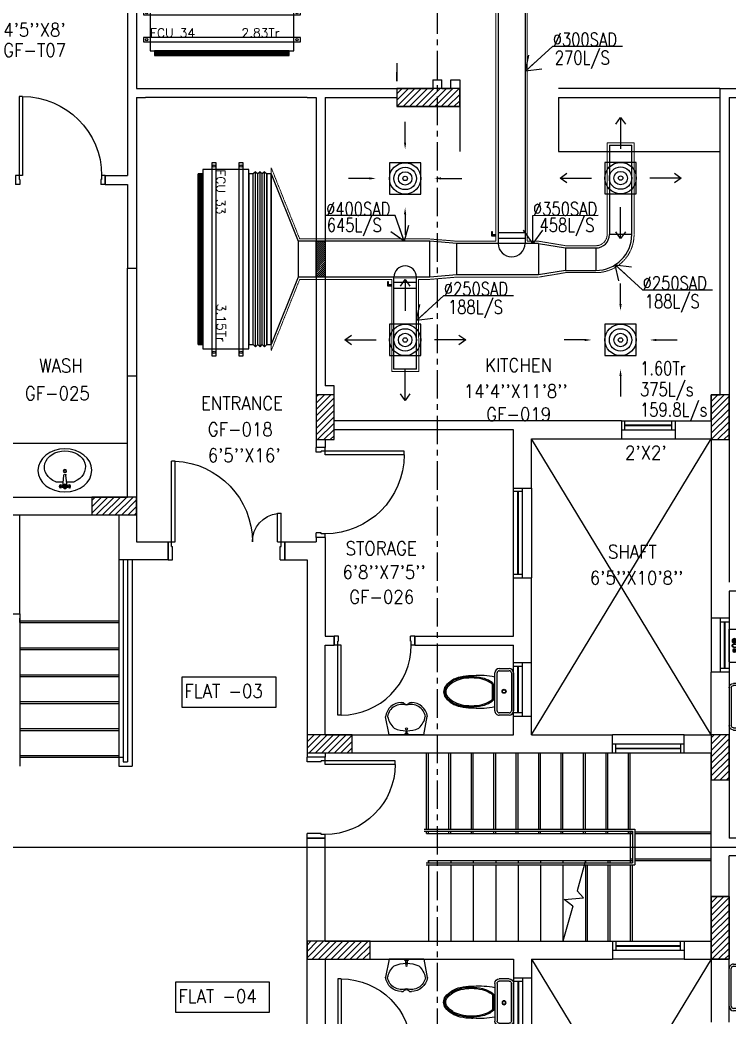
# Model space of a CAD drawing. Header units: millimetres. Extents: x -1288794 to 2153086, y -2701644 to -1428868.
# Drawn here: x 981209 to 989109, y -1493463 to -1482353 of the extents above; entities that cross this region are included whole.
import ezdxf

# ---------------------------------------------------------------- set-up
doc = ezdxf.new("R2010")
doc.units = ezdxf.units.MM
doc.header["$LTSCALE"] = 100
for name, pattern in [('CENTER', [50.8, 31.75, -6.35, 6.35, -6.35]), ('DASHED2', [9.525, 6.35, -3.175]), ('HIDDEN', [9.525, 6.35, -3.175])]:
    doc.linetypes.add(name, pattern=pattern)
for name, color, linetype in [('A-ANNO-TEXT', 8, 'Continuous'), ('A-DOOR', 4, 'Continuous'), ('A-FLOR-OVHD', 4, 'DASHED2'), ('A-FLOR-PFIX', 8, 'Continuous'), ('A-FLOR-SPCL', 8, 'Continuous'), ('A-FLOR-STRS', 8, 'Continuous'), ('A-GLAZ', 5, 'Continuous'), ('A-GRID', 253, 'CENTER'), ('A-WALL-FULL', 8, 'Continuous'), ('AC- VD', 5, 'Continuous'), ('AC-FD', 1, 'Continuous'), ('AC-HLTEXT', 100, 'Continuous'), ('AC-SAD', 3, 'Continuous'), ('AC-SAD TEXT', 3, 'Continuous'), ('FCU-AC', 160, 'Continuous'), ('L1-E014-C22-VAC (08-08-2010)$0$ETA-AC-DAMPER', 4, 'Continuous'), ('RCD RIGHT', 1, 'Continuous'), ('S-COL- HACT.', 9, 'Continuous'), ('S-COL.', 8, 'Continuous'), ('SCD  RIGHT', 3, 'Continuous')]:
    doc.layers.add(name, color=color, linetype=linetype)
doc.layers.add('INSULATION', color=1, linetype='Continuous', lineweight=5)
doc.styles.add('ROMAND', font='romand')
doc.styles.add('ROMANS', font='romans.shx', dxfattribs={"width": 0.8})
doc.styles.add('SIMPLEX', font='simplex.shx', dxfattribs={"width": 0.8})
doc.dimstyles.new('100 of DIM2', dxfattribs={"dimscale": 0, "dimtxt": 200, "dimasz": 150, "dimexe": 75, "dimexo": 200, "dimgap": 75, "dimtad": 1, "dimdec": 0, "dimrnd": 5, "dimzin": 0, "dimdsep": 46, "dimtxsty": 'ROMANS', "dimblk": 'ARCHTICK', "dimcen": 100, "dimclrd": 94, "dimclre": 94, "dimclrt": 2, "dimadec": 0, "dimazin": 0, "dimtfac": 1, "dimtdec": 0, "dimtofl": 0, "dimtmove": 2, "dimatfit": 3, "dimldrblk": 'OPEN90', "dimfxl": 75, "dimtolj": 1, "dimtzin": 0, "dimarcsym": 0})
pattern_1 = [(45, (2089964.023, -1109556.65), (-35.355339, 35.355339), [])]

# ---------------------------------------------------------------- blocks, each defined once
blk = doc.blocks.new('D-100-R1')
for p, q in [((-80, 980), (-80, 100)), ((-80, 980), (-40, 980)), ((-40, 980), (-40, 55)), ((-1000, 100), (-1000, 0)), ((-1000, 100), (-960, 100)), ((-960, 100), (-960, 55)), ((-960, 55), (-950, 55)), ((-950, 55), (-950, 0)), ((-80, 100), (0, 100)), ((-50, 55), (-50, 0)), ((-50, 55), (-40, 55)), ((-50, 0), (0, 0)), ((0, 100), (0, 0)), ((-1000, 0), (-950, 0))]:
    blk.add_line(p, q)
at = {"linetype": 'Continuous'}
blk.add_arc((-80, 100), 880, 90, 180, dxfattribs=at)
blk = doc.blocks.new('W-80')
for p, q in [((800, 100), (0, 100)), ((800, 0), (0, 0)), ((40, 0), (40, 100)), ((760, 100), (760, 0))]:
    blk.add_line(p, q)
at = {"linetype": 'Continuous'}
for p, q in [((760, 53), (40, 53)), ((760, 47), (40, 47))]:
    blk.add_line(p, q, dxfattribs=at)
blk = doc.blocks.new('BIDET-1')
for p, q in [((175, 0), (-175, 0)), ((-185, -10), (-185, -649)), ((-39, -59), (-69, -59)), ((-54, -44), (-54, -74)), ((-15, -54), (-15, -174)), ((15, -54), (15, -174)), ((39, -59), (69, -59)), ((54, -44), (54, -74)), ((185, -10), (185, -649)), ((-150, -155), (-150, -649)), ((-15, -125), (-120, -125)), ((120, -125), (15, -125)), ((150, -155), (150, -649)), ((12, -250), (-12, -250)), ((-9, -259), (9, -241)), ((-9, -241), (9, -259)), ((0, -238), (0, -262))]:
    blk.add_line(p, q)
for centre, radius in [((-54, -59), 25), ((-54, -59), 20), ((-54, -59), 15.2), ((-54, -59), 10.2), ((54, -59), 20), ((54, -59), 15.2), ((54, -59), 10.2), ((0, -250), 17.5), ((0, -250), 12.5), ((0, -457), 12.5), ((0, -457), 10)]:
    blk.add_circle(centre, radius)
for centre, radius, start, end in [((-175, -10), 10, 90, 180), ((175, -10), 10, 0, 90), ((0, -54), 20, 318.5904, 221.4096), ((0, -54), 15, 0, 180), ((-120, -155), 30, 90, 180), ((0, -174), 15, 180, 0), ((120, -155), 30, 0, 90), ((-140, -649), 45, 180, 265.2062), ((-140, -649), 10, 180, 265.2062), ((0, 1020), 1685, 265.2062, 274.7938), ((140, -649), 10, 274.7938, 0), ((140, -649), 45, 274.7938, 0), ((0, 1020), 1720, 265.2062, 274.7938)]:
    blk.add_arc(centre, radius, start, end)
blk = doc.blocks.new('WC-1')
for p, q in [((-210, 0), (210, 0)), ((-260, -160), (-260, -50)), ((-235, -160), (-235, -50)), ((-210, -25), (210, -25)), ((235, -50), (235, -160)), ((260, -50), (260, -160)), ((210, -185), (-210, -185)), ((210, -210), (-210, -210)), ((91, -223), (-91, -223)), ((86, -235), (-86, -235))]:
    blk.add_line(p, q)
for radius in [22.1, 17.1]:
    blk.add_circle((-6, -107), radius)
for centre, radius, start, end in [((-210, -50), 50, 90, 180), ((-210, -50), 25, 90, 180), ((210, -50), 50, 360, 90), ((210, -50), 25, 360, 90), ((-210, -160), 50, 180, 270), ((-210, -160), 25, 180, 270), ((722, -383), 904, 168.9529, 184.0632), ((210, -160), 25, 270, 360), ((210, -160), 50, 270, 360), ((178, -428), 341, 149.8586, 166.4766), ((178, -428), 328, 149.8586, 166.4766), ((69, -365), 214, 138.4152, 149.8586), ((69, -365), 201, 139.9943, 149.8586), ((-69, -365), 201, 30.1414, 40.0057), ((-69, -365), 214, 30.1414, 41.5848), ((-178, -428), 328, 13.5234, 30.1414), ((-178, -428), 341, 13.5234, 30.1414), ((352, -470), 520, 166.4766, 180), ((352, -470), 507, 166.4766, 180), ((-352, -470), 507, 360, 13.5234), ((-352, -470), 520, 360, 13.5234), ((352, -470), 532, 177.5541, 180), ((352, -470), 532, 180, 193.5234), ((352, -470), 520, 180, 193.5234), ((352, -470), 507, 180, 193.5234), ((-352, -470), 507, 346.4766, 360), ((-352, -470), 520, 346.4766, 360), ((-352, -470), 532, 346.4766, 360), ((-352, -470), 532, 360, 2.4459), ((178, -512), 353, 193.5234, 210.1414), ((178, -512), 341, 193.5234, 210.1414), ((178, -512), 328, 193.5234, 210.1414), ((-178, -512), 328, 329.8586, 346.4766), ((-178, -512), 341, 329.8586, 346.4766), ((-178, -512), 353, 329.8586, 346.4766), ((69, -575), 226, 210.1414, 234.4972), ((69, -575), 214, 210.1414, 234.4972), ((69, -575), 201, 210.1414, 234.4972), ((0, -672), 108, 234.4972, 270), ((0, -672), 95.9, 234.4972, 270), ((0, -672), 83.4, 234.4972, 270), ((0, -672), 83.4, 270, 305.5028), ((0, -672), 95.9, 270, 305.5028), ((0, -672), 108, 270, 305.5028), ((-69, -575), 201, 305.5028, 329.8586), ((-69, -575), 214, 305.5028, 329.8586), ((-69, -575), 226, 305.5028, 329.8586)]:
    blk.add_arc(centre, radius, start, end)
at = {"linetype": 'Continuous', "ltscale": 50}
blk.add_arc((-722, -383), 904, 355.9368, 11.0471, dxfattribs=at)
blk = doc.blocks.new('W-60')
for p, q in [((600, 100), (0, 100)), ((600, 0), (0, 0)), ((40, 0), (40, 100)), ((560, 100), (560, 0))]:
    blk.add_line(p, q)
at = {"linetype": 'Continuous'}
for p, q in [((560, 53), (40, 53)), ((560, 47), (40, 47))]:
    blk.add_line(p, q, dxfattribs=at)
blk = doc.blocks.new('D-130-R')
for p, q in [((1220, 200), (1220, 1100)), ((1220, 1100), (1260, 1100)), ((1260, 200), (1260, 1100)), ((80, 520), (40, 520)), ((40, 200), (40, 520)), ((80, 200), (80, 520)), ((0, 0), (0, 200)), ((80, 200), (0, 200)), ((40, 150), (40, 200)), ((50, 150), (40, 150)), ((50, 0), (50, 150)), ((1300, 200), (1220, 200)), ((1260, 150), (1250, 150)), ((1250, 0), (1250, 150)), ((1260, 150), (1260, 200)), ((1300, 0), (1300, 200)), ((50, 0), (0, 0)), ((1300, 0), (1250, 0))]:
    blk.add_line(p, q)
for centre, radius, start, end in [((1260, 200), 900, 92.5473, 180), ((40, 200), 320, 0, 82.8192)]:
    blk.add_arc(centre, radius, start, end)
blk = doc.blocks.new('LAV-4')
for p, q in [((-266, 0), (-322, -283)), ((-266, 0), (268, 0)), ((268, 0), (324, -280)), ((-48, -500), (-75, -500)), ((75, -500), (50, -500))]:
    blk.add_line(p, q)
for points in [[(-25, 0), (-25, -18), (25, -18), (25, 0)], [(-9, -20), (-9, -57), (8, -57), (8, -20)]]:
    blk.add_lwpolyline(points, close=True)
blk.add_circle((0, -91), 15.4)
for centre, radius, start, end in [((74, -366), 375, 135.3333, 167.1432), ((0, -539), 477, 66.1261, 113.874), ((-74, -366), 375, 12.5199, 44.6667), ((-75, -250), 250, 187.6784, 270), ((-75, -250), 220, 188.5814, 289.9523), ((75, -250), 220, 250.0878, 350.8515), ((75, -250), 250, 270, 353.0121), ((1, -527), 55.9, 28.7827, 151.2173), ((50, -499), 0, 238.1883, 0)]:
    blk.add_arc(centre, radius, start, end)
blk = doc.blocks.new('D-90-R1')
for p, q in [((-80, 880), (-40, 880)), ((-80, 880), (-80, 100)), ((-40, 880), (-40, 55)), ((-900, 100), (-860, 100)), ((-900, 100), (-900, 0)), ((-860, 100), (-860, 55)), ((-860, 55), (-850, 55)), ((-850, 55), (-850, 0)), ((-80, 100), (0, 100)), ((-50, 55), (-40, 55)), ((-50, 55), (-50, 0)), ((-50, 0), (0, 0)), ((0, 100), (0, 0)), ((-900, 0), (-850, 0))]:
    blk.add_line(p, q)
at = {"linetype": 'Continuous'}
blk.add_arc((-80, 100), 780, 90, 180, dxfattribs=at)
blk = doc.blocks.new('W-100')
for p, q in [((1000, 100), (0, 100)), ((1000, 0), (0, 0)), ((40, 0), (40, 100)), ((960, 100), (960, 0))]:
    blk.add_line(p, q)
at = {"linetype": 'Continuous'}
for p, q in [((960, 53), (40, 53)), ((960, 47), (40, 47))]:
    blk.add_line(p, q, dxfattribs=at)
blk = doc.blocks.new('D-90-R')
for p, q in [((-80, 980), (-40, 980)), ((-80, 980), (-80, 200)), ((-40, 980), (-40, 155)), ((-900, 200), (-860, 200)), ((-900, 200), (-900, 0)), ((-860, 200), (-860, 155)), ((-860, 155), (-850, 155)), ((-850, 155), (-850, 0)), ((-80, 200), (0, 200)), ((-50, 155), (-40, 155)), ((-50, 155), (-50, 0)), ((0, 200), (0, 0)), ((-50, 0), (0, 0)), ((-900, 0), (-850, 0))]:
    blk.add_line(p, q)
at = {"linetype": 'Continuous'}
blk.add_arc((-80, 200), 780, 90, 180, dxfattribs=at)
blk = doc.blocks.new('LAV-2')
for p, q in [((-21, 393), (-55, 399)), ((-21, 369), (-55, 363)), ((-24, 385), (-49, 381)), ((-24, 377), (-49, 381)), ((-25, 381), (-13, 258)), ((-19, 381), (17, 381)), ((-1, 363), (-1, 399)), ((23, 381), (11, 257)), ((53, 399), (20, 393)), ((53, 363), (20, 369)), ((47, 381), (23, 385)), ((47, 381), (23, 376)), ((-102, 330), (-23, 330)), ((21, 329), (101, 329))]:
    blk.add_line(p, q)
for centre, radius in [((-1, 381), 24), ((-1, 381), 18), ((-1, 209), 18), ((-1, 209), 13.2)]:
    blk.add_circle(centre, radius)
blk.add_arc((-1, 257), 12, 179.8053, 359.8053)
for centre, major_axis, ratio in [((-1, 202), (-300, 1), 0.8), ((53, 381), (0.1, 18), 0.333333)]:
    blk.add_ellipse(centre, major_axis=major_axis, ratio=ratio)
at = {"extrusion": (0, 0, -1)}
blk.add_ellipse((-55, 381), major_axis=(0.1, 18), ratio=0.333333, dxfattribs=at)
blk.add_ellipse((-1, 166), major_axis=(-228, 1), ratio=0.8, start_param=5.174, end_param=10.533963)
for points, knots in [([(-55, 365), (-55, 366), (-55, 366), (-55, 366), (-55, 366), (-56, 367), (-56, 368), (-57, 370), (-57, 371), (-58, 374), (-58, 375), (-58, 379), (-58, 381), (-58, 386), (-58, 388), (-57, 392), (-57, 393), (-56, 394), (-56, 395), (-55, 396), (-55, 396), (-55, 396), (-55, 397), (-55, 397)], [3.378318, 3.378318, 3.378318, 3.378318, 3.519844, 3.519844, 3.66137, 3.66137, 3.925951, 3.925951, 4.190531, 4.190531, 4.455112, 4.455112, 4.86737, 4.86737, 5.279628, 5.279628, 5.565785, 5.565785, 5.785568, 5.785568, 5.957, 5.957, 6.04646, 6.04646, 6.04646, 6.04646]), ([(-55, 397), (-55, 397), (-54, 396), (-54, 396), (-54, 396), (-53, 395), (-53, 394), (-52, 392), (-52, 391), (-52, 388), (-51, 387), (-51, 383), (-51, 381), (-51, 376), (-52, 374), (-52, 370), (-53, 369), (-53, 368), (-54, 367), (-54, 366), (-54, 366), (-55, 366), (-55, 365), (-55, 365)], [0.236726, 0.236726, 0.236726, 0.236726, 0.378252, 0.378252, 0.519778, 0.519778, 0.784358, 0.784358, 1.048939, 1.048939, 1.313519, 1.313519, 1.725777, 1.725777, 2.138035, 2.138035, 2.424192, 2.424192, 2.643976, 2.643976, 2.815407, 2.815407, 2.904867, 2.904867, 2.904867, 2.904867]), ([(53, 396), (53, 396), (53, 396), (53, 396), (53, 395), (52, 394), (52, 394), (51, 392), (51, 390), (50, 388), (50, 386), (50, 383), (50, 380), (50, 376), (50, 373), (51, 370), (51, 369), (52, 367), (52, 367), (53, 366), (53, 365), (53, 365), (53, 365), (53, 365)], [0.236726, 0.236726, 0.236726, 0.236726, 0.378252, 0.378252, 0.519778, 0.519778, 0.784358, 0.784358, 1.048939, 1.048939, 1.313519, 1.313519, 1.725777, 1.725777, 2.138035, 2.138035, 2.424192, 2.424192, 2.643976, 2.643976, 2.815407, 2.815407, 2.904867, 2.904867, 2.904867, 2.904867]), ([(53, 365), (53, 365), (53, 365), (54, 366), (54, 366), (55, 367), (55, 368), (56, 370), (56, 371), (56, 373), (57, 375), (57, 379), (57, 381), (57, 386), (56, 388), (56, 391), (55, 392), (55, 394), (54, 395), (54, 396), (54, 396), (54, 396), (53, 396), (53, 396)], [3.378318, 3.378318, 3.378318, 3.378318, 3.519844, 3.519844, 3.66137, 3.66137, 3.925951, 3.925951, 4.190531, 4.190531, 4.455112, 4.455112, 4.86737, 4.86737, 5.279628, 5.279628, 5.565785, 5.565785, 5.785568, 5.785568, 5.957, 5.957, 6.04646, 6.04646, 6.04646, 6.04646])]:
    blk.add_open_spline(points, degree=3, knots=knots)
blk = doc.blocks.new('_ArchTick')
at = {"color": 0, "linetype": 'ByBlock', "const_width": 0.15}
blk.add_lwpolyline([(-0.5, -0.5), (0.5, 0.5)], dxfattribs=at)
blk = doc.blocks.new('cdcdcd')
at = {"layer": 'RCD RIGHT'}
for points in [[(0, 400), (0, 630), (0, 630)], [(-400, 0), (-630, 0), (-630, 0)], [(400, 0), (630, 0), (630, 0)], [(0, -400), (0, -630), (0, -630)]]:
    blk.add_lwpolyline(points, dxfattribs=at)
blk.add_lwpolyline([(-175, -175), (175, -175), (175, 175), (-175, 175)], close=True, dxfattribs=at)
for radius in [175, 125, 75, 25]:
    blk.add_circle((0, 0), radius, dxfattribs=at)
for points in [[(-13, 400), (0, 325), (12, 400)], [(-400, 12), (-325, 0), (-400, -13)], [(400, 12), (325, 0), (400, -13)], [(-13, -400), (0, -325), (12, -400)]]:
    blk.add_solid(points, dxfattribs=at)
blk = doc.blocks.new('fcu 2.5 tr')
h = blk.add_hatch()
h.set_pattern_fill('NET', color=3)
h.paths.add_polyline_path([(83172, -1587743), (81672, -1587743), (81672, -1587793), (83172, -1587793)])
at = {"layer": 'FCU-AC', "color": 1}
for p, q in [((83172, -1586980), (81672, -1586980)), ((81672, -1586980), (81672, -1587030)), ((83172, -1587030), (83172, -1586980)), ((81672, -1587030), (83172, -1587030)), ((83172, -1587180), (81672, -1587180)), ((81672, -1587180), (81672, -1587230)), ((81672, -1587230), (83172, -1587230)), ((83172, -1587230), (83172, -1587180))]:
    blk.add_line(p, q, dxfattribs=at)
at = {"layer": 'FCU-AC'}
for p, q in [((81672, -1587030), (81647, -1587055)), ((83197, -1587055), (81647, -1587055)), ((81672, -1587080), (81647, -1587055)), ((81672, -1587080), (81647, -1587105)), ((83197, -1587105), (81647, -1587105)), ((81672, -1587130), (81647, -1587105)), ((83172, -1587030), (81672, -1587030)), ((83172, -1587080), (81672, -1587080)), ((83172, -1587080), (81672, -1587080)), ((83197, -1587055), (83172, -1587030)), ((83197, -1587055), (83172, -1587080)), ((83197, -1587105), (83172, -1587080)), ((83197, -1587105), (83172, -1587130)), ((81672, -1587130), (81647, -1587155)), ((83197, -1587155), (81647, -1587155)), ((81672, -1587180), (81647, -1587155)), ((83172, -1587130), (81672, -1587130)), ((83172, -1587130), (81672, -1587130)), ((83197, -1587155), (83172, -1587130)), ((83197, -1587155), (83172, -1587180))]:
    blk.add_line(p, q, dxfattribs=at)
blk.add_lwpolyline([(81622, -1587743), (83222, -1587743), (83222, -1587230), (81622, -1587230)], close=True, dxfattribs=at)
at = {"layer": 'FCU-AC', "color": 6}
for points in [[(81547, -1587343), (83297, -1587343), (83297, -1587293), (81547, -1587293)], [(81547, -1587643), (83297, -1587643), (83297, -1587593), (81547, -1587593)]]:
    blk.add_lwpolyline(points, close=True, dxfattribs=at)
at = {"layer": 'FCU-AC', "color": 3}
blk.add_lwpolyline([(81672, -1587793), (83172, -1587793), (83172, -1587743), (81672, -1587743)], close=True, dxfattribs=at)
at = {"layer": 'FCU-AC', "color": 6}
for centre in [(81584, -1587318), (83259, -1587318), (81584, -1587618), (83259, -1587618)]:
    blk.add_circle(centre, 12.5, dxfattribs=at)
blk = doc.blocks.new('fcu 3.5 tr')
at = {"layer": 'FCU-AC'}
h = blk.add_hatch(dxfattribs=at)
h.set_pattern_fill('NET', color=3)
h.paths.add_polyline_path([(100970, -1580238), (99070, -1580238), (99070, -1580288), (100970, -1580288)])
for p, q in [((99045, -1579550), (99070, -1579525)), ((100995, -1579550), (99045, -1579550)), ((99045, -1579550), (99070, -1579575)), ((100970, -1579525), (99070, -1579525)), ((100995, -1579550), (100970, -1579525)), ((100995, -1579550), (100970, -1579575)), ((99045, -1579600), (99070, -1579575)), ((100995, -1579600), (99045, -1579600)), ((99045, -1579600), (99070, -1579625)), ((99045, -1579650), (99070, -1579625)), ((100995, -1579650), (99045, -1579650)), ((99045, -1579650), (99070, -1579675)), ((100970, -1579575), (99070, -1579575)), ((100970, -1579575), (99070, -1579575)), ((100970, -1579625), (99070, -1579625)), ((100970, -1579625), (99070, -1579625)), ((100995, -1579600), (100970, -1579575)), ((100995, -1579600), (100970, -1579625)), ((100995, -1579650), (100970, -1579625)), ((100995, -1579650), (100970, -1579675))]:
    blk.add_line(p, q, dxfattribs=at)
at = {"layer": 'FCU-AC', "color": 1}
for p, q in [((100970, -1579475), (99070, -1579475)), ((99070, -1579475), (99070, -1579525)), ((99070, -1579525), (100970, -1579525)), ((100970, -1579525), (100970, -1579475)), ((100970, -1579675), (99070, -1579675)), ((99070, -1579675), (99070, -1579725)), ((100970, -1579725), (100970, -1579675)), ((99070, -1579725), (100970, -1579725))]:
    blk.add_line(p, q, dxfattribs=at)
at = {"layer": 'FCU-AC', "color": 6}
for points in [[(98945, -1579838), (101095, -1579838), (101095, -1579788), (98945, -1579788)], [(98945, -1580138), (101095, -1580138), (101095, -1580088), (98945, -1580088)]]:
    blk.add_lwpolyline(points, close=True, dxfattribs=at)
at = {"layer": 'FCU-AC'}
blk.add_lwpolyline([(99020, -1580238), (101020, -1580238), (101020, -1579725), (99020, -1579725)], close=True, dxfattribs=at)
at = {"layer": 'FCU-AC', "color": 3}
blk.add_lwpolyline([(99070, -1580288), (100970, -1580288), (100970, -1580238), (99070, -1580238)], close=True, dxfattribs=at)
at = {"layer": 'FCU-AC', "color": 6}
for centre in [(98982, -1579813), (101057, -1579813), (98982, -1580113), (101057, -1580113)]:
    blk.add_circle(centre, 12.5, dxfattribs=at)
blk = doc.blocks.new('*U362')
at = {"layer": 'L1-E014-C22-VAC (08-08-2010)$0$ETA-AC-DAMPER', "color": 5}
for p, q in [((-33, 0), (-33, 300)), ((33, 0), (33, 300))]:
    blk.add_line(p, q, dxfattribs=at)
for points, const_width in [([(-91, 300), (91, 300)], 1.82), ([(0, 0), (0, 314)], 1.5), ([(-91, 0), (91, 0)], 1.82), ([(-48, 0), (-48, -20), (48, -20), (48, 0)], 1.5)]:
    blk.add_lwpolyline(points, dxfattribs=dict(at, const_width=const_width))
at = {"layer": 'L1-E014-C22-VAC (08-08-2010)$0$ETA-AC-DAMPER', "color": 5, "const_width": 1.82}
blk.add_lwpolyline([(75, 300), (75, 0), (-75, 0), (-75, 300)], close=True, dxfattribs=at)
at = {"layer": 'L1-E014-C22-VAC (08-08-2010)$0$ETA-AC-DAMPER', "color": 5}
blk.add_lwpolyline([(6, -20), (6, -62), (40, -62), (40, -72), (-6, -72), (-6, -20)], dxfattribs=at)
blk = doc.blocks.new('*U361')
at = {"layer": 'L1-E014-C22-VAC (08-08-2010)$0$ETA-AC-DAMPER', "color": 5}
for p, q in [((-33, 0), (-33, 250)), ((33, 0), (33, 250))]:
    blk.add_line(p, q, dxfattribs=at)
for points, const_width in [([(-91, 250), (91, 250)], 1.82), ([(0, 0), (0, 264)], 1.5), ([(-91, 0), (91, 0)], 1.82), ([(-48, 0), (-48, -20), (48, -20), (48, 0)], 1.5)]:
    blk.add_lwpolyline(points, dxfattribs=dict(at, const_width=const_width))
at = {"layer": 'L1-E014-C22-VAC (08-08-2010)$0$ETA-AC-DAMPER', "color": 5, "const_width": 1.82}
blk.add_lwpolyline([(75, 250), (75, 0), (-75, 0), (-75, 250)], close=True, dxfattribs=at)
at = {"layer": 'L1-E014-C22-VAC (08-08-2010)$0$ETA-AC-DAMPER', "color": 5}
blk.add_lwpolyline([(6, -20), (6, -62), (40, -62), (40, -72), (-6, -72), (-6, -20)], dxfattribs=at)
blk = doc.blocks.new('abcd')
at = {"layer": 'SCD  RIGHT'}
blk.add_lwpolyline([(558555, -1481705), (558905, -1481705), (558905, -1481355), (558555, -1481355)], close=True, dxfattribs=at)
for radius in [175, 125, 75, 25]:
    blk.add_circle((558730, -1481530), radius, dxfattribs=at)
for points in [[(558730, -1480856), (558730, -1481205)], [(558056, -1481530), (558405, -1481530)], [(559404, -1481530), (559055, -1481530)], [(558730, -1482204), (558730, -1481855)]]:
    blk.add_leader(points, dimstyle='100 of DIM2', override={"dimscale": 1, "dimasz": 75, "dimtad": 0, "dimclrd": 3, "dimfxl": 0.2}, dxfattribs=at)

msp = doc.modelspace()

# ---------------------------------------------------------------- hatches: boundary and pattern name
at = {"layer": 'AC-FD', "linetype": 'ByBlock'}
h = msp.add_hatch(dxfattribs=at)
h.set_pattern_fill('ANSI31', color=256, scale=5, style=0)
h.set_pattern_definition([(45, (922568.84, 106605.359), (-11.22532015, 11.22532015), [])])
h.paths.add_polyline_path([(984508.8, -1485218.6), (984608.8, -1485218.6), (984608.8, -1484818.6), (984508.8, -1484818.6)])
at = {"layer": 'S-COL- HACT.', "linetype": 'Continuous', "ltscale": 3}
h = msp.add_hatch(dxfattribs=at)
h.set_pattern_fill('ANSI31', color=256, scale=400, style=0)
h.set_pattern_definition(pattern_1)
h.paths.add_polyline_path([(985408.8, -1483318.6), (986108.8, -1483318.6), (986108.8, -1483118.6), (985408.8, -1483118.6)])
h = msp.add_hatch(dxfattribs=at)
h.set_pattern_fill('ANSI31', color=256, scale=400, style=0)
h.set_pattern_definition(pattern_1)
h.paths.add_polyline_path([(984508.8, -1486529.4), (984508.8, -1487029.4), (984708.8, -1487029.4), (984708.8, -1486529.4)])
h = msp.add_hatch(dxfattribs=at)
h.set_pattern_fill('ANSI31', color=256, scale=400, style=0)
h.set_pattern_definition(pattern_1)
h.paths.add_polyline_path([(988908.8, -1486529.4), (988908.8, -1487029.4), (989108.8, -1487029.4), (989108.8, -1486529.4)])
h = msp.add_hatch(dxfattribs=at)
h.set_pattern_fill('ANSI31', color=256, scale=400, style=0)
h.set_pattern_definition(pattern_1)
h.paths.add_polyline_path([(982008.8, -1487868.6), (982508.8, -1487868.6), (982508.8, -1487668.6), (982008.8, -1487668.6)])
h = msp.add_hatch(dxfattribs=at)
h.set_pattern_fill('ANSI31', color=256, scale=400, style=0)
h.set_pattern_definition(pattern_1)
h.paths.add_polyline_path([(984408.8, -1490518.6), (984908.8, -1490518.6), (984908.8, -1490318.6), (984408.8, -1490318.6)])
h = msp.add_hatch(dxfattribs=at)
h.set_pattern_fill('ANSI31', color=256, scale=400, style=0)
h.set_pattern_definition(pattern_1)
h.paths.add_polyline_path([(988908.8, -1490818.6), (989108.8, -1490818.6), (989108.8, -1490318.6), (988908.8, -1490318.6)])
h = msp.add_hatch(dxfattribs=at)
h.set_pattern_fill('ANSI31', color=256, scale=400, style=0)
h.set_pattern_definition(pattern_1)
h.paths.add_polyline_path([(988908.8, -1492818.6), (989108.8, -1492818.6), (989108.8, -1492118.6), (988908.8, -1492118.6)])
h = msp.add_hatch(dxfattribs=at)
h.set_pattern_fill('ANSI31', color=256, scale=400, style=0)
h.set_pattern_definition(pattern_1)
h.paths.add_polyline_path([(984408.8, -1492818.6), (985108.8, -1492818.6), (985108.8, -1492618.6), (984408.8, -1492618.6)])

# ---------------------------------------------------------------- linework, layer by layer
at = {"layer": 'A-ANNO-TEXT', "color": 5}
for points in [[(983017.9, -1489671.5), (984060.3, -1489671.5), (984060.3, -1490013.9), (983017.9, -1490013.9)], [(982944.7, -1493070.7), (983987.1, -1493070.7), (983987.1, -1493413.2), (982944.7, -1493413.2)]]:
    msp.add_lwpolyline(points, close=True, dxfattribs=at)
at = {"layer": 'A-FLOR-OVHD', "linetype": 'Continuous', "ltscale": 3}
for p, q in [((982608.8, -1483118.6), (984408.8, -1483118.6)), ((984408.8, -1483218.6), (982608.8, -1483218.6)), ((982408.8, -1486318.6), (982408.8, -1485118.6)), ((982408.8, -1486318.6), (982408.8, -1485118.6)), ((982508.8, -1485118.6), (982508.8, -1486318.6)), ((982508.8, -1485118.6), (982508.8, -1486318.6))]:
    msp.add_line(p, q, dxfattribs=at)
at = {"layer": 'A-FLOR-OVHD', "linetype": 'Continuous'}
for p, q in [((981208.8, -1488968.6), (981208.8, -1487868.6)), ((981208.8, -1489068.6), (982308.8, -1489068.6)), ((981208.8, -1489368.6), (982308.8, -1489368.6)), ((981208.8, -1489668.6), (982308.8, -1489668.6)), ((981208.8, -1489968.6), (982308.8, -1489968.6)), ((981208.8, -1490268.6), (982308.8, -1490268.6)), ((981208.8, -1490568.6), (982308.8, -1490568.6)), ((982308.8, -1490568.6), (982358.8, -1490568.6)), ((985758.8, -1491368.6), (985758.8, -1490518.6)), ((986008.8, -1491368.6), (986008.8, -1490518.6)), ((986258.8, -1491368.6), (986258.8, -1490518.6)), ((986508.8, -1491368.6), (986508.8, -1490518.6)), ((986758.8, -1491368.6), (986758.8, -1490518.6)), ((987008.8, -1491368.6), (987008.8, -1490518.6)), ((987258.8, -1491368.6), (987258.8, -1490518.6)), ((987508.8, -1491368.6), (987508.8, -1490518.6)), ((987758.8, -1491368.6), (987758.8, -1490518.6)), ((988008.8, -1491368.6), (988008.8, -1490518.6)), ((988058.8, -1491418.6), (988908.8, -1491418.6)), ((985758.8, -1491718.6), (985758.8, -1491743.6)), ((985758.8, -1491768.6), (985758.8, -1492618.6)), ((986008.8, -1491718.6), (986008.8, -1491743.6)), ((986008.8, -1491768.6), (986008.8, -1492618.6)), ((986258.8, -1491718.6), (986258.8, -1491743.6)), ((986258.8, -1491768.6), (986258.8, -1492618.6)), ((986508.8, -1491718.6), (986508.8, -1491743.6)), ((986508.8, -1491768.6), (986508.8, -1492618.6)), ((986758.8, -1491718.6), (986758.8, -1491743.6)), ((986758.8, -1491768.6), (986758.8, -1492618.6)), ((987008.8, -1491718.6), (987008.8, -1491743.6)), ((987008.8, -1491768.6), (987008.8, -1492618.6)), ((987258.8, -1491718.6), (987258.8, -1491743.6)), ((987258.8, -1491768.6), (987258.8, -1492618.6)), ((987508.8, -1491768.6), (987508.8, -1492618.6)), ((987758.8, -1491768.6), (987758.8, -1492618.6)), ((988008.8, -1491768.6), (988008.8, -1492618.6)), ((988058.8, -1491718.6), (988908.8, -1491718.6))]:
    msp.add_line(p, q, dxfattribs=at)
at = {"layer": 'A-FLOR-SPCL', "ltscale": 3}
for p, q in [((986108.8, -1483218.6), (986108.8, -1483818.6)), ((987208.8, -1483218.6), (989008.8, -1483218.6)), ((987208.8, -1483218.6), (987208.8, -1483818.6)), ((987208.8, -1483818.6), (989008.8, -1483818.6)), ((986908.8, -1490318.6), (988908.8, -1487018.6)), ((988908.8, -1490318.6), (986908.8, -1487018.6)), ((981008.8, -1487068.6), (982408.8, -1487068.6)), ((988908.8, -1492818.6), (986908.8, -1496118.6)), ((986908.8, -1492818.6), (988908.8, -1496118.6))]:
    msp.add_line(p, q, dxfattribs=at)
at = {"layer": 'A-FLOR-STRS', "ltscale": 3}
for p, q in [((982308.8, -1488368.6), (982308.8, -1489368.6)), ((982358.8, -1488368.6), (982358.8, -1489356.1)), ((982408.8, -1488368.6), (982408.8, -1490618.6)), ((982458.8, -1488368.6), (982458.8, -1490668.6)), ((978488.8, -1488968.6), (981208.8, -1488968.6)), ((981208.8, -1488968.6), (981208.8, -1490668.6)), ((981208.8, -1489068.6), (981208.8, -1489018.6)), ((981208.8, -1489048.6), (982308.8, -1489048.6)), ((981208.8, -1489348.6), (982308.8, -1489348.6)), ((982308.8, -1489368.6), (982308.8, -1490668.6)), ((982358.8, -1489356.1), (982358.8, -1490618.6)), ((981208.8, -1489648.6), (982308.8, -1489648.6)), ((981208.8, -1489948.6), (982308.8, -1489948.6)), ((981208.8, -1490248.6), (982308.8, -1490248.6)), ((981208.8, -1490548.6), (982308.8, -1490548.6)), ((985738.8, -1491368.6), (985738.8, -1490518.6)), ((985988.8, -1491368.6), (985988.8, -1490518.6)), ((986238.8, -1491368.6), (986238.8, -1490518.6)), ((986488.8, -1491368.6), (986488.8, -1490518.6)), ((986738.8, -1491368.6), (986738.8, -1490518.6)), ((986988.8, -1491368.6), (986988.8, -1490518.6)), ((987238.8, -1491368.6), (987238.8, -1490518.6)), ((987488.8, -1491368.6), (987488.8, -1490518.6)), ((987738.8, -1491368.6), (987738.8, -1490518.6)), ((987988.8, -1491368.6), (987988.8, -1490518.6)), ((982308.8, -1490668.6), (982458.8, -1490668.6)), ((982358.8, -1490618.6), (982408.8, -1490618.6)), ((985713.8, -1491368.6), (988058.8, -1491368.6)), ((985713.8, -1491393.6), (988033.8, -1491393.6)), ((985738.8, -1491418.6), (985738.8, -1491393.6)), ((985738.8, -1491418.6), (988008.8, -1491418.6)), ((985758.8, -1491418.6), (985758.8, -1491393.6)), ((985988.8, -1491418.6), (985988.8, -1491393.6)), ((986008.8, -1491418.6), (986008.8, -1491393.6)), ((986238.8, -1491418.6), (986238.8, -1491393.6)), ((986258.8, -1491418.6), (986258.8, -1491393.6)), ((986488.8, -1491418.6), (986488.8, -1491393.6)), ((986508.8, -1491418.6), (986508.8, -1491393.6)), ((986738.8, -1491418.6), (986738.8, -1491393.6)), ((986758.8, -1491418.6), (986758.8, -1491393.6)), ((986988.8, -1491418.6), (986988.8, -1491393.6)), ((987008.8, -1491418.6), (987008.8, -1491393.6)), ((987238.8, -1491418.6), (987238.8, -1491393.6)), ((987258.8, -1491418.6), (987258.8, -1491393.6)), ((987488.8, -1491418.6), (987488.8, -1491393.6)), ((987508.8, -1491418.6), (987508.8, -1491393.6)), ((987738.8, -1491418.6), (987738.8, -1491393.6)), ((987758.8, -1491418.6), (987758.8, -1491393.6)), ((987988.8, -1491418.6), (987988.8, -1491393.6)), ((988008.8, -1491418.6), (988008.8, -1491393.6)), ((988008.8, -1491398.6), (988033.8, -1491398.6)), ((988008.8, -1491418.6), (988008.8, -1491718.6)), ((988008.8, -1491418.6), (988033.8, -1491418.6)), ((988033.8, -1491393.6), (988033.8, -1491743.6)), ((988058.8, -1491368.6), (988058.8, -1491768.6)), ((988058.8, -1491398.6), (988908.8, -1491398.6)), ((985733.8, -1491743.6), (988033.8, -1491743.6)), ((985733.8, -1491768.6), (988058.8, -1491768.6)), ((985758.8, -1491718.6), (988008.8, -1491718.6)), ((985758.8, -1491743.6), (985758.8, -1491718.6)), ((987508.8, -1491718.6), (987415.2, -1492055.9)), ((987508.8, -1491718.6), (987508.8, -1491743.6)), ((987528.8, -1491768.6), (987528.8, -1492618.6)), ((987758.8, -1491718.6), (987758.8, -1491743.6)), ((987778.8, -1491718.6), (987778.8, -1491743.6)), ((987778.8, -1491768.6), (987778.8, -1492618.6)), ((988008.8, -1491698.6), (988033.8, -1491698.6)), ((988008.8, -1491718.6), (988008.8, -1491743.6)), ((988008.8, -1491718.6), (988033.8, -1491718.6)), ((988008.8, -1491718.6), (988008.8, -1491743.6)), ((988028.8, -1491718.6), (988028.8, -1491743.6)), ((988028.8, -1491718.6), (988028.8, -1491743.6)), ((988028.8, -1491768.6), (988028.8, -1492618.6)), ((988028.8, -1491768.6), (988028.8, -1492618.6)), ((988058.8, -1491698.6), (988908.8, -1491698.6)), ((987487, -1492133.4), (987415.2, -1492055.9)), ((987367.9, -1492226.1), (987258.8, -1492618.6)), ((987271, -1492154.1), (987487, -1492133.4)), ((987367.9, -1492226.1), (987271, -1492154.1))]:
    msp.add_line(p, q, dxfattribs=at)
at = {"layer": 'A-GLAZ', "ltscale": 3}
for p, q in [((987908.8, -1487018.6), (988508.8, -1487018.6)), ((986908.8, -1487568.6), (986908.8, -1488568.6)), ((988908.8, -1489018.6), (988908.8, -1489618.6)), ((986908.8, -1490111.8), (986908.8, -1489511.8)), ((988608.8, -1490318.6), (987808.8, -1490318.6)), ((988608.8, -1492818.6), (987808.8, -1492818.6)), ((986908.8, -1493025.5), (986908.8, -1493625.5))]:
    msp.add_line(p, q, dxfattribs=at)
at = {"layer": 'A-GRID', "ltscale": 0.1}
msp.add_line((985858.8, -1466442.6), (985858.8, -1514577), dxfattribs=at)
at = {"layer": 'A-WALL-FULL', "ltscale": 3}
for p, q in [((982408.8, -1481568.6), (982408.8, -1484086.6)), ((982508.8, -1481568.6), (982508.8, -1483118.6)), ((985808.8, -1483018.6), (985808.8, -1483118.6)), ((985808.8, -1483018.6), (985908.8, -1483018.6)), ((985908.8, -1483118.6), (985908.8, -1483018.6)), ((986008.8, -1483118.6), (986008.8, -1483018.6)), ((986008.8, -1483018.6), (986108.8, -1483018.6)), ((986108.8, -1483018.6), (986108.8, -1483218.6)), ((982508.8, -1483118.6), (982608.8, -1483118.6)), ((984408.8, -1483118.6), (985808.8, -1483118.6)), ((985908.8, -1483118.6), (986008.8, -1483118.6)), ((989007.4, -1483118.6), (987208.8, -1483118.6)), ((989008.8, -1483118.6), (989208.8, -1483118.6)), ((989008.8, -1486529.4), (989008.8, -1483118.6)), ((982508.8, -1483218.6), (982508.8, -1485118.6)), ((982508.8, -1483218.6), (982608.8, -1483218.6)), ((984408.8, -1483218.6), (984508.8, -1483218.6)), ((984508.8, -1483218.6), (984508.8, -1487118.6)), ((984608.8, -1483218.6), (984608.8, -1486429.4)), ((984608.8, -1483218.6), (985408.8, -1483218.6)), ((989108.8, -1483218.6), (989108.8, -1488618.6)), ((989108.8, -1483218.6), (989208.8, -1483218.6)), ((982158.8, -1484086.6), (982408.8, -1484086.6)), ((982158.8, -1484186.6), (982158.8, -1484086.6)), ((982158.8, -1484186.6), (982408.8, -1484186.6)), ((982408.8, -1484186.6), (982408.8, -1485118.6)), ((982408.8, -1485118.6), (982508.8, -1485118.6)), ((982408.8, -1486318.6), (982508.8, -1486318.6)), ((982408.8, -1487668.6), (982408.8, -1486318.6)), ((982508.8, -1486318.6), (982508.8, -1488168.6)), ((986708.8, -1486818.6), (984708.8, -1486818.6)), ((987908.8, -1486818.6), (986708.8, -1486818.6)), ((987908.8, -1486818.6), (987908.8, -1487018.6)), ((988508.8, -1486818.6), (988908.8, -1486818.6)), ((988508.8, -1486818.6), (988508.8, -1487018.6)), ((986708.8, -1486918.6), (984708.8, -1486918.6)), ((984708.8, -1487029.4), (984708.8, -1486918.6)), ((986708.8, -1487568.6), (986708.8, -1486918.6)), ((986908.8, -1487018.6), (987908.8, -1487018.6)), ((986908.8, -1487568.6), (986908.8, -1487018.6)), ((988508.8, -1487018.6), (988908.8, -1487018.6)), ((988908.8, -1487018.6), (988908.8, -1489018.6)), ((984608.8, -1487118.6), (984508.8, -1487118.6)), ((984608.8, -1487029.4), (984608.8, -1487118.6)), ((984608.8, -1487029.4), (984708.8, -1487029.4)), ((986708.8, -1487568.6), (986908.8, -1487568.6)), ((981008.8, -1487668.6), (982408.8, -1487668.6)), ((977408.8, -1487868.6), (982308.8, -1487868.6)), ((982308.8, -1487868.6), (982308.8, -1488368.6)), ((984508.8, -1488118.6), (984508.8, -1488168.6)), ((984608.8, -1488118.6), (984508.8, -1488118.6)), ((984608.8, -1488118.6), (984608.8, -1489218.6)), ((982508.8, -1488168.6), (982858.8, -1488168.6)), ((982858.8, -1488168.6), (982858.8, -1488368.6)), ((984158.8, -1488168.6), (984508.8, -1488168.6)), ((984158.8, -1488168.6), (984158.8, -1488368.6)), ((982858.8, -1488368.6), (982308.8, -1488368.6)), ((984158.8, -1488368.6), (984408.8, -1488368.6)), ((984408.8, -1488368.6), (984408.8, -1490568.6)), ((986708.8, -1489218.6), (986708.8, -1488568.6)), ((986708.8, -1488568.6), (986908.8, -1488568.6)), ((986908.8, -1489511.8), (986908.8, -1488568.6)), ((991229.7, -1488718.6), (989108.8, -1488718.6)), ((989108.8, -1488718.6), (989108.8, -1489018.6)), ((989108.8, -1489018.6), (988908.8, -1489018.6)), ((984608.8, -1489218.6), (984708.8, -1489218.6)), ((984708.8, -1489218.6), (984708.8, -1489318.6)), ((985608.8, -1489218.6), (986708.8, -1489218.6)), ((985608.8, -1489218.6), (985608.8, -1489318.6)), ((984608.8, -1490318.6), (984608.8, -1489318.6)), ((984608.8, -1489318.6), (984708.8, -1489318.6)), ((985608.8, -1489318.6), (986708.8, -1489318.6)), ((986708.8, -1489511.8), (986708.8, -1489318.6)), ((986708.8, -1489511.8), (986908.8, -1489511.8)), ((986708.8, -1489511.8), (986908.8, -1489511.8)), ((989108.8, -1489618.6), (988908.8, -1489618.6)), ((988908.8, -1490318.6), (988908.8, -1489618.6)), ((989108.8, -1489618.6), (989108.8, -1491468.6)), ((986708.8, -1490318.6), (986708.8, -1490111.8)), ((986708.8, -1490111.8), (986908.8, -1490111.8)), ((986908.8, -1490318.6), (986908.8, -1490111.8)), ((984608.8, -1490318.6), (986708.8, -1490318.6)), ((986908.8, -1490318.6), (987808.8, -1490318.6)), ((987808.8, -1490518.6), (987808.8, -1490318.6)), ((988608.8, -1490518.6), (988608.8, -1490318.6)), ((988608.8, -1490318.6), (988908.8, -1490318.6)), ((984608.8, -1490568.6), (984408.8, -1490568.6)), ((984608.8, -1490518.6), (987808.8, -1490518.6)), ((984608.8, -1490518.6), (984608.8, -1490568.6)), ((988608.8, -1490518.6), (988908.8, -1490518.6)), ((988908.8, -1492618.6), (988908.8, -1490518.6)), ((966992.7, -1491568.6), (993408.8, -1491568.6)), ((984408.8, -1494768.6), (984408.8, -1491468.6)), ((984408.8, -1491468.6), (984608.8, -1491468.6)), ((984608.8, -1492618.6), (984608.8, -1491468.6)), ((991229.7, -1491468.6), (989108.8, -1491468.6)), ((991229.7, -1491668.6), (989108.8, -1491668.6)), ((989108.8, -1493518.6), (989108.8, -1491668.6)), ((984608.8, -1492618.6), (987808.8, -1492618.6)), ((987808.8, -1492618.6), (987808.8, -1492818.6)), ((988608.8, -1492618.6), (988908.8, -1492618.6)), ((988608.8, -1492618.6), (988608.8, -1492818.6)), ((984608.8, -1492818.6), (986708.8, -1492818.6)), ((984608.8, -1492818.6), (984608.8, -1493818.6)), ((986708.8, -1492818.6), (986708.8, -1493025.5)), ((986908.8, -1492818.6), (987808.8, -1492818.6)), ((986908.8, -1492818.6), (986908.8, -1493025.5)), ((988608.8, -1492818.6), (988908.8, -1492818.6)), ((988908.8, -1492818.6), (988908.8, -1493518.6)), ((986708.8, -1493025.5), (986908.8, -1493025.5))]:
    msp.add_line(p, q, dxfattribs=at)
at = {"layer": 'A-WALL-FULL', "linetype": 'Continuous', "ltscale": 3}
for p, q in [((985408.8, -1483033.7), (985408.8, -1482933.7)), ((986108.8, -1483118.6), (986108.8, -1483318.6)), ((986108.8, -1483318.6), (985408.8, -1483318.6)), ((984708.8, -1486429.4), (984608.8, -1486429.4)), ((984708.8, -1486818.6), (984708.8, -1486429.4)), ((988908.8, -1486818.6), (988908.8, -1486529.4)), ((988908.8, -1486529.4), (989008.8, -1486529.4))]:
    msp.add_line(p, q, dxfattribs=at)
at = {"layer": 'AC-FD', "linetype": 'ByBlock'}
msp.add_lwpolyline([(984508.8, -1484818.6), (984608.8, -1484818.6), (984608.8, -1485218.6), (984508.8, -1485218.6)], close=True, dxfattribs=at)
at = {"layer": 'AC-SAD'}
for p, q in [((986536.3, -1481318.9), (986536, -1484843.6)), ((986836.3, -1481318.9), (986836, -1484843.6)), ((987775.9, -1483747.7), (987775.7, -1484743.7)), ((987775.9, -1483747.7), (988025.9, -1483747.7)), ((988025.7, -1484743.7, 0), (988025.9, -1483747.7)), ((984008.8, -1484068.6), (984008.8, -1485968.6)), ((984008.8, -1484068.6), (984308.8, -1484818.6)), ((988025.7, -1484743.7, 0), (987775.7, -1484743.7)), ((985775.7, -1484818.6), (984308.8, -1484818.6)), ((984308.8, -1484818.6), (984308.8, -1485218.6)), ((985775.7, -1485218.6), (985775.7, -1484818.6)), ((986075.7, -1484843.6), (985775.7, -1484818.6)), ((986986, -1484843.6), (986075.7, -1484843.6)), ((986075.7, -1485193.6), (986075.7, -1484843.6)), ((986986, -1484843.6), (986986, -1485193.6)), ((986986, -1484843.6), (987286, -1484893.6)), ((987286, -1484893.6), (987286, -1485143.6)), ((987286, -1484893.6), (987625.7, -1484893.6)), ((987625.7, -1484893.6), (987625.7, -1485143.6)), ((984308.8, -1485218.6), (984008.8, -1485968.6)), ((985775.7, -1485218.6), (984308.8, -1485218.6)), ((985376, -1486243.7), (985375.7, -1485218.6)), ((985626, -1486243.6), (985625.7, -1485218.5)), ((986075.7, -1485193.6), (985775.7, -1485218.6)), ((986986, -1485193.6), (986075.7, -1485193.6)), ((987286, -1485143.6), (986986, -1485193.6)), ((987286, -1485143.6), (987625.7, -1485143.6)), ((985626, -1486243.6), (985376, -1486243.7))]:
    msp.add_line(p, q, dxfattribs=at)
for centre, radius, start, end in [((987625.7, -1484743.6, 0), 150, 270, 359.98578), ((987625.7, -1484743.6, 0), 400, 270, 359.98578), ((986686, -1484843.6), 150, 179.99573, 359.99573), ((985500.7, -1485218.6, 0), 125, 0.01943, 180.01943)]:
    msp.add_arc(centre, radius, start, end, dxfattribs=at)
at = {"layer": 'INSULATION', "linetype": 'HIDDEN', "ltscale": 0.01}
for p, q in [((986511.3, -1481316.8), (986511.1, -1484818.6)), ((986861.3, -1481693.9), (986861.1, -1484818.6)), ((987750.9, -1483722.7), (987750.7, -1484743.7)), ((987750.9, -1483722.7), (988050.9, -1483722.7)), ((988050.9, -1483722.7), (988050.7, -1484743.7, 0)), ((984008.8, -1484001.3), (984325.8, -1484793.6)), ((984008.8, -1484068.6), (984008.8, -1484001.3)), ((985776.7, -1484793.6), (984325.8, -1484793.6)), ((986076.7, -1484818.6), (985776.7, -1484793.6)), ((986511.1, -1484818.6), (986076.7, -1484818.6)), ((986988.1, -1484818.6), (986861.1, -1484818.6)), ((986988.1, -1484818.6), (987288.1, -1484868.6)), ((987288.1, -1484868.6), (987625.7, -1484868.6)), ((986077.7, -1485218.5), (985776.7, -1485243.6)), ((986986, -1485218.6), (986075.7, -1485218.6)), ((987290.2, -1485168.3), (986990.2, -1485218.3)), ((987286, -1485168.6), (987625.7, -1485168.6)), ((984325.8, -1485243.6), (984008.8, -1486035.9)), ((985350.7, -1485243.6), (984325.8, -1485243.6)), ((985351, -1486268.7), (985350.7, -1485243.6)), ((985651, -1486268.6), (985650.7, -1485243.6)), ((985776.7, -1485243.6), (985650.7, -1485243.6)), ((984008.8, -1485968.6), (984008.8, -1486035.9)), ((985651, -1486268.6), (985351, -1486268.7))]:
    msp.add_line(p, q, dxfattribs=at)
for radius in [425, 125]:
    msp.add_arc((987625.7, -1484743.6, 0), radius, 270, 359.98578, dxfattribs=at)
at = {"layer": 'S-COL.', "linetype": 'Continuous', "ltscale": 3}
for p, q in [((985408.8, -1482833.7), (985408.8, -1483033.7)), ((986108.8, -1483318.6), (986108.8, -1483118.6)), ((985408.8, -1483318.6), (986108.8, -1483318.6)), ((984908.8, -1490318.6), (984408.8, -1490318.6)), ((984408.8, -1490318.6), (984408.8, -1490518.6)), ((984908.8, -1490518.6), (984908.8, -1490318.6)), ((988908.8, -1492118.6), (988908.8, -1492818.6)), ((989108.8, -1492118.6), (988908.8, -1492118.6)), ((988908.8, -1492818.6), (988908.8, -1492118.6)), ((988908.8, -1492118.6), (989108.8, -1492118.6)), ((988908.8, -1492118.6), (988908.8, -1492818.6)), ((989108.8, -1492118.6), (988908.8, -1492118.6)), ((988908.8, -1492818.6), (988908.8, -1492118.6)), ((988908.8, -1492118.6), (989108.8, -1492118.6)), ((989108.8, -1492818.6), (989108.8, -1492118.6)), ((989108.8, -1492118.6), (989108.8, -1492818.6)), ((989108.8, -1492818.6), (989108.8, -1492118.6)), ((989108.8, -1492118.6), (989108.8, -1492818.6)), ((985108.8, -1492618.6), (984408.8, -1492618.6)), ((984408.8, -1492618.6), (984408.8, -1492818.6)), ((985108.8, -1492818.6), (985108.8, -1492618.6)), ((984408.8, -1492818.6), (985108.8, -1492818.6)), ((988908.8, -1492818.6), (989108.8, -1492818.6)), ((989108.8, -1492818.6), (988908.8, -1492818.6)), ((988908.8, -1492818.6), (989108.8, -1492818.6)), ((989108.8, -1492818.6), (988908.8, -1492818.6))]:
    msp.add_line(p, q, dxfattribs=at)
for points in [[(985408.8, -1483318.6), (986108.8, -1483318.6), (986108.8, -1483118.6), (985408.8, -1483118.6)], [(985408.8, -1483318.6), (986108.8, -1483318.6), (986108.8, -1483118.6), (985408.8, -1483118.6)], [(984508.8, -1486529.4), (984508.8, -1487029.4), (984708.8, -1487029.4), (984708.8, -1486529.4)], [(984508.8, -1486529.4), (984508.8, -1487029.4), (984708.8, -1487029.4), (984708.8, -1486529.4)], [(984508.8, -1486529.4), (984508.8, -1487029.4), (984708.8, -1487029.4), (984708.8, -1486529.4)], [(988908.8, -1486529.4), (988908.8, -1487029.4), (989108.8, -1487029.4), (989108.8, -1486529.4)], [(988908.8, -1486529.4), (988908.8, -1487029.4), (989108.8, -1487029.4), (989108.8, -1486529.4)], [(988908.8, -1486529.4), (988908.8, -1487029.4), (989108.8, -1487029.4), (989108.8, -1486529.4)], [(982008.8, -1487868.6), (982508.8, -1487868.6), (982508.8, -1487668.6), (982008.8, -1487668.6)], [(982008.8, -1487868.6), (982508.8, -1487868.6), (982508.8, -1487668.6), (982008.8, -1487668.6)], [(984408.8, -1490518.6), (984908.8, -1490518.6), (984908.8, -1490318.6), (984408.8, -1490318.6)], [(988908.8, -1490818.6), (989108.8, -1490818.6), (989108.8, -1490318.6), (988908.8, -1490318.6)], [(988908.8, -1492818.6), (989108.8, -1492818.6), (989108.8, -1492118.6), (988908.8, -1492118.6)], [(984408.8, -1492818.6), (985108.8, -1492818.6), (985108.8, -1492618.6), (984408.8, -1492618.6)]]:
    msp.add_lwpolyline(points, close=True, dxfattribs=at)

# ---------------------------------------------------------------- block references
at = {"layer": 'A-DOOR', "ltscale": 3, "xscale": -1}
for name, p in [('D-100-R1', (981158.8, -1484186.6)), ('D-130-R', (984158.8, -1488368.6)), ('D-90-R1', (984708.8, -1493918.6))]:
    msp.add_blockref(name, p, dxfattribs=at)
at = {"layer": 'A-DOOR', "ltscale": 3, "xscale": -1, "rotation": 270}
for name, p in [('D-100-R1', (984508.8, -1487118.6)), ('D-90-R', (984408.8, -1490568.6))]:
    msp.add_blockref(name, p, dxfattribs=at)
at = {"layer": 'A-DOOR', "ltscale": 3, "rotation": 180}
msp.add_blockref('D-90-R1', (984708.8, -1489218.6), dxfattribs=at)
at = {"layer": 'A-FLOR-PFIX', "ltscale": 3, "xscale": -1}
for name, p, rotation in [('LAV-2', (981710.9, -1487170), 180), ('BIDET-1', (989108.8, -1489325), 90), ('WC-1', (989108.8, -1490004.9), 90), ('WC-1', (986708.8, -1493297.8), 270)]:
    msp.add_blockref(name, p, dxfattribs=dict(at, rotation=rotation))
at = {"layer": 'A-FLOR-PFIX', "ltscale": 3}
for p, rotation in [((986708.8, -1489839.5), 270), ((989108.8, -1493132.4), 90)]:
    msp.add_blockref('WC-1', p, dxfattribs=dict(at, rotation=rotation))
at = {"layer": 'A-FLOR-PFIX', "ltscale": 3, "xscale": 0.7199999999720604, "yscale": 0.7199999999720604, "zscale": 0.7199999999720604, "rotation": 180}
msp.add_blockref('LAV-4', (985515.2, -1490318.6), dxfattribs=at)
at = {"layer": 'A-FLOR-PFIX', "ltscale": 3, "xscale": -0.7199999999720604, "yscale": 0.7199999999720604, "zscale": 0.7200000000000001}
msp.add_blockref('LAV-4', (985515.2, -1492818.6), dxfattribs=at)
at = {"layer": 'A-GLAZ', "ltscale": 3}
for name, p, rotation in [('W-60', (988508.8, -1486818.6), 180), ('W-60', (989108.8, -1489618.6), 90), ('W-60', (986708.8, -1489511.8), 270), ('W-80', (988608.8, -1490418.6), 180)]:
    msp.add_blockref(name, p, dxfattribs=dict(at, rotation=rotation))
at = {"layer": 'A-GLAZ', "ltscale": 3, "xscale": -1}
for name, p, rotation in [('W-100', (986808.8, -1487568.6), 90), ('W-60', (986708.8, -1493625.5), 270)]:
    msp.add_blockref(name, p, dxfattribs=dict(at, rotation=rotation))
msp.add_blockref('W-80', (988608.8, -1492718.6), dxfattribs=at)
at = {"layer": 'AC- VD', "xscale": -1, "rotation": 270}
for name, p in [('*U362', (986536.1, -1484752.9)), ('*U361', (985375.7, -1485309.4))]:
    msp.add_blockref(name, p, dxfattribs=at)
at = {"layer": 'FCU-AC', "color": 3}
msp.add_blockref('fcu 2.5 tr', (901037.3, 105045.4), dxfattribs=at)
at = {"layer": 'FCU-AC', "color": 3, "rotation": 270}
msp.add_blockref('fcu 3.5 tr', (2563483.9, -1384999.1), dxfattribs=at)
at = {"layer": 'RCD RIGHT'}
for p in [(985500.1, -1484118.7), (987900.1, -1485918.7)]:
    msp.add_blockref('cdcdcd', p, dxfattribs=at)
at = {"layer": 'SCD  RIGHT'}
for p in [(429170.6, -2584.9), (426770.6, -4388.6)]:
    msp.add_blockref('abcd', p, dxfattribs=at)

# ---------------------------------------------------------------- texts
at = {"layer": 'A-ANNO-TEXT', "style": 'ROMANS', "width": 0.9}
for s, p in [("4'5''X8'", (981022.8, -1482538.9)), ('GF-T07', (981022.8, -1482763.9)), ('WASH', (981422.4, -1486279.7)), ('KITCHEN', (986390.8, -1486273.7)), ('GF-025', (981263.6, -1486588.1)), ("14'4''X11'8''", (986153, -1486564.3)), ('ENTRANCE', (983225.6, -1486699.1)), ('GF-019', (986402.9, -1486821.4)), ('GF-018', (983301.3, -1486988.9)), ("6'5''X16'", (983301.3, -1487278.9)), ("2'X2'", (987949, -1487249.6)), ('STORAGE', (984837.2, -1488315.7)), ('SHAFT', (987760.2, -1488353.5)), ("6'8''X7'5''", (984802.1, -1488581.3)), ("6'5''X10'8''", (987557.7, -1488644)), ('GF-026', (984877.5, -1488856.4))]:
    msp.add_text(s, height=150, dxfattribs=at).set_placement(p)
at = {"layer": 'A-ANNO-TEXT', "color": 5, "style": 'ROMANS', "width": 0.9}
for s, p in [('FLAT -03', (983040.8, -1489905.9)), ('FLAT -04', (982973.5, -1493305.1))]:
    msp.add_text(s, height=150, dxfattribs=at).set_placement(p)
at = {"layer": 'AC-HLTEXT', "style": 'ROMAND'}
for s, p in [('FCU 34', (982658.8, -1482547.6)), ('2.83Tr', (983676.2, -1482547.6))]:
    msp.add_text(s, height=100, dxfattribs=at).set_placement(p)
for s, p in [('FCU 33', (983395.8, -1484018.6)), ('3.15Tr', (983401.2, -1485515.6))]:
    msp.add_text(s, height=100, rotation=270, dxfattribs=at).set_placement(p)
at = {"layer": 'AC-SAD TEXT', "style": 'SIMPLEX', "width": 0.8}
for s, p in [('%%C300SAD', (987144.5, -1482645.8)), ('270L/S', (987167.7, -1482847.9)), ('%%C400SAD', (984619.6, -1484533.7)), ('%%C350SAD', (986924.6, -1484532.4)), ('645L/S', (984627.3, -1484712.5)), ('458L/S', (986997, -1484712.7)), ('%%C250SAD', (988146.1, -1485360.7)), ('%%C250SAD', (985931, -1485424.1)), ('188L/S', (985977.1, -1485626.2)), ('188L/S', (988169.4, -1485562.8)), ('1.60Tr', (988117, -1486309.2)), ('375L/s', (988117, -1486543.7)), ('159.8L/s', (988117, -1486770.4))]:
    msp.add_text(s, height=150, dxfattribs=at).set_placement(p)

# ---------------------------------------------------------------- leaders
at = {"layer": 'AC-SAD TEXT'}
for points in [[(986839.3, -1482924.3), (987144.5, -1482645.8), (987920.9, -1482645.8)], [(985489.8, -1484818.6), (985388.2, -1484533.7), (984613.7, -1484533.7)], [(986924.6, -1484843.6), (986924.6, -1484532.4), (987650, -1484529.7)], [(987840.9, -1485082.1), (988146.1, -1485360.7), (988924.7, -1485360.7)], [(985625.8, -1485702.7), (985931, -1485424.1), (986708.3, -1485424.1)]]:
    msp.add_leader(points, dimstyle='100 of DIM2', override={"dimscale": 1, "dimtad": 0, "dimfxl": 0.2}, dxfattribs=at)

doc.saveas('drawing.dxf')
